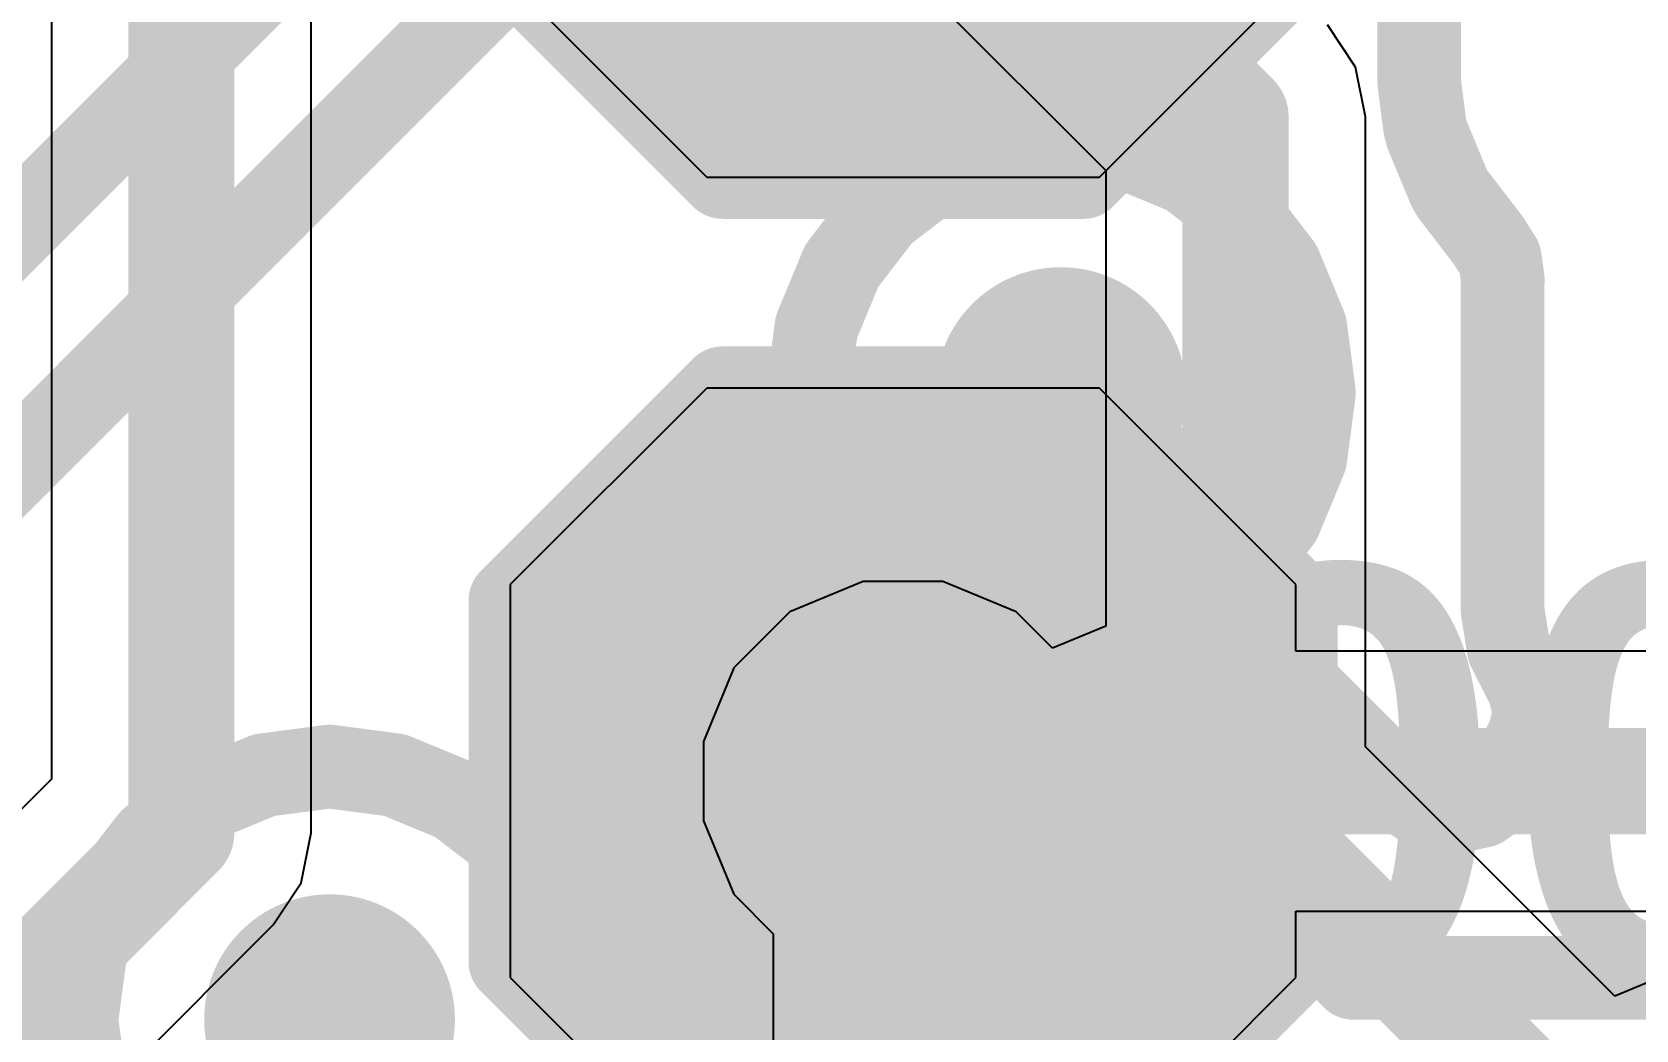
# Model space of a CAD drawing. Header units: inches. Extents: x 0 to 12.4, y -0.6 to 2.2.
# Drawn here: x 1.7109 to 1.862, y 0.2655 to 0.3594 of the extents above; entities that cross this region are included whole.
import ezdxf

# ---------------------------------------------------------------- set-up
doc = ezdxf.new("R2010")
doc.units = ezdxf.units.IN
doc.header["$MEASUREMENT"] = 0
for name, color, linetype in [('Bottom Layer', 5, 'Continuous'), ('Bottom Overlay', 54, 'Continuous'), ('Bottom Paste', 16, 'Continuous'), ('Bottom Solder', 6, 'Continuous'), ('Dimension', 6, 'Continuous'), ('Drill Drawing', 1, 'Continuous'), ('Top Layer', 1, 'Continuous'), ('Via Holes', 16, 'Continuous')]:
    doc.layers.add(name, color=color, linetype=linetype)
doc.styles.add('Arial_Bold', font='', dxfattribs={"height": 0.2})
doc.styles.get('Arial_Bold').set_extended_font_data('Arial', bold=True)

# ---------------------------------------------------------------- blocks, each defined once
blk = doc.blocks.new('T__________B_31')
at = {"layer": 'Bottom Layer'}
blk.add_hatch(color=5, dxfattribs=at).paths.add_polyline_path([(0.015, 0.03), (-0.015, 0.03), (-0.03, 0.015), (-0.03, -0.015), (-0.015, -0.03), (0.015, -0.03), (0.03, -0.015), (0.03, 0.015)])
at = {"layer": 'Bottom Paste'}
blk.add_hatch(color=16, dxfattribs=at).paths.add_polyline_path([(0.015, 0.03), (-0.015, 0.03), (-0.03, 0.015), (-0.03, -0.015), (-0.015, -0.03), (0.015, -0.03), (0.03, -0.015), (0.03, 0.015)])
at = {"layer": 'Bottom Solder'}
blk.add_hatch(color=6, dxfattribs=at).paths.add_polyline_path([(0.017, 0.034), (-0.017, 0.034), (-0.034, 0.017), (-0.034, -0.017), (-0.017, -0.034), (0.017, -0.034), (0.034, -0.017), (0.034, 0.017)])
at = {"layer": 'Bottom Overlay', "const_width": 0.007874}
for points in [[(-0.017, 0.037), (-0.037, 0.017)], [(-0.017, 0.037), (0.017, 0.037)], [(-0.017, 0.037), (0.017, 0.037)], [(0.017, 0.037), (0.037, 0.017)], [(-0.037, 0.017), (-0.037, -0.017)], [(0.037, 0.017), (0.037, -0.017)], [(-0.037, -0.017), (-0.017, -0.037)], [(0.037, -0.017), (0.017, -0.037)], [(-0.017, -0.037), (0.017, -0.037)], [(-0.017, -0.037), (0.017, -0.037)]]:
    blk.add_lwpolyline(points, dxfattribs=at)
at = {"layer": 'Bottom Overlay', "const_width": 0.003937}
for points in [[(-0.0189685, 0.037, 1), (-0.0150315, 0.037, 1)], [(-0.0189685, 0.037, 1), (-0.0150315, 0.037, 1)], [(-0.0189685, 0.037, 1), (-0.0150315, 0.037, 1)], [(0.0150315, 0.037, 1), (0.0189685, 0.037, 1)], [(0.0150315, 0.037, 1), (0.0189685, 0.037, 1)], [(0.0150315, 0.037, 1), (0.0189685, 0.037, 1)], [(-0.0389685, 0.017, 1), (-0.0350315, 0.017, 1)], [(-0.0389685, 0.017, 1), (-0.0350315, 0.017, 1)], [(0.0350315, 0.017, 1), (0.0389685, 0.017, 1)], [(0.0350315, 0.017, 1), (0.0389685, 0.017, 1)], [(-0.0389685, -0.017, 1), (-0.0350315, -0.017, 1)], [(-0.0389685, -0.017, 1), (-0.0350315, -0.017, 1)], [(0.0350315, -0.017, 1), (0.0389685, -0.017, 1)], [(0.0350315, -0.017, 1), (0.0389685, -0.017, 1)], [(-0.0189685, -0.037, 1), (-0.0150315, -0.037, 1)], [(-0.0189685, -0.037, 1), (-0.0150315, -0.037, 1)], [(-0.0189685, -0.037, 1), (-0.0150315, -0.037, 1)], [(0.0150315, -0.037, 1), (0.0189685, -0.037, 1)], [(0.0150315, -0.037, 1), (0.0189685, -0.037, 1)], [(0.0150315, -0.037, 1), (0.0189685, -0.037, 1)]]:
    blk.add_lwpolyline(points, format="xyb", close=True, dxfattribs=at)
blk = doc.blocks.new('T__________B_33')
at = {"layer": 'Bottom Layer'}
blk.add_hatch(color=5, dxfattribs=at).paths.add_polyline_path([(0.015, 0.03), (-0.015, 0.03), (-0.03, 0.015), (-0.03, -0.015), (-0.015, -0.03), (0.015, -0.03), (0.03, -0.015), (0.03, 0.015)])
at = {"layer": 'Bottom Paste'}
blk.add_hatch(color=16, dxfattribs=at).paths.add_polyline_path([(0.015, 0.03), (-0.015, 0.03), (-0.03, 0.015), (-0.03, -0.015), (-0.015, -0.03), (0.015, -0.03), (0.03, -0.015), (0.03, 0.015)])
at = {"layer": 'Bottom Solder'}
blk.add_hatch(color=6, dxfattribs=at).paths.add_polyline_path([(0.017, 0.034), (-0.017, 0.034), (-0.034, 0.017), (-0.034, -0.017), (-0.017, -0.034), (0.017, -0.034), (0.034, -0.017), (0.034, 0.017)])
at = {"layer": 'Bottom Overlay', "const_width": 0.007874}
for points in [[(-0.017, 0.037), (-0.037, 0.017)], [(-0.017, 0.037), (0.017, 0.037)], [(-0.017, 0.037), (0.017, 0.037)], [(0.017, 0.037), (0.037, 0.017)], [(-0.037, 0.017), (-0.037, -0.017)], [(0.037, 0.017), (0.037, -0.017)], [(-0.037, -0.017), (-0.017, -0.037)], [(0.037, -0.017), (0.017, -0.037)], [(-0.017, -0.037), (0.017, -0.037)], [(-0.017, -0.037), (0.017, -0.037)]]:
    blk.add_lwpolyline(points, dxfattribs=at)
at = {"layer": 'Bottom Overlay', "const_width": 0.003937}
for points in [[(-0.0189685, 0.037, 1), (-0.0150315, 0.037, 1)], [(-0.0189685, 0.037, 1), (-0.0150315, 0.037, 1)], [(-0.0189685, 0.037, 1), (-0.0150315, 0.037, 1)], [(0.0150315, 0.037, 1), (0.0189685, 0.037, 1)], [(0.0150315, 0.037, 1), (0.0189685, 0.037, 1)], [(0.0150315, 0.037, 1), (0.0189685, 0.037, 1)], [(-0.0389685, 0.017, 1), (-0.0350315, 0.017, 1)], [(-0.0389685, 0.017, 1), (-0.0350315, 0.017, 1)], [(0.0350315, 0.017, 1), (0.0389685, 0.017, 1)], [(0.0350315, 0.017, 1), (0.0389685, 0.017, 1)], [(-0.0389685, -0.017, 1), (-0.0350315, -0.017, 1)], [(-0.0389685, -0.017, 1), (-0.0350315, -0.017, 1)], [(0.0350315, -0.017, 1), (0.0389685, -0.017, 1)], [(0.0350315, -0.017, 1), (0.0389685, -0.017, 1)], [(-0.0189685, -0.037, 1), (-0.0150315, -0.037, 1)], [(-0.0189685, -0.037, 1), (-0.0150315, -0.037, 1)], [(-0.0189685, -0.037, 1), (-0.0150315, -0.037, 1)], [(0.0150315, -0.037, 1), (0.0189685, -0.037, 1)], [(0.0150315, -0.037, 1), (0.0189685, -0.037, 1)], [(0.0150315, -0.037, 1), (0.0189685, -0.037, 1)]]:
    blk.add_lwpolyline(points, format="xyb", close=True, dxfattribs=at)

msp = doc.modelspace()

# ---------------------------------------------------------------- hatches: boundary and pattern name
at = {"layer": 'Bottom Layer'}
h = msp.add_hatch(color=5, dxfattribs=at)
edge = h.paths.add_edge_path()
edge.add_arc((1.793, 0.2888856), 0.011811, 0, 360)
at = {"layer": 'Dimension'}
h = msp.add_hatch(color=6, dxfattribs=at)
edge = h.paths.add_edge_path()
edge.add_arc((1.8078683, 0.3254691), 0.011811, 0, 360)
h = msp.add_hatch(color=6, dxfattribs=at)
edge = h.paths.add_edge_path()
edge.add_arc((1.8078683, 0.3254691), 0.011811, 0, 360)
h = msp.add_hatch(color=6, dxfattribs=at)
edge = h.paths.add_edge_path()
edge.add_arc((1.7389706, 0.2664139), 0.011811, 0, 360)
h = msp.add_hatch(color=6, dxfattribs=at)
edge = h.paths.add_edge_path()
edge.add_arc((1.7389706, 0.2664139), 0.011811, 0, 360)
at = {"layer": 'Top Layer'}
h = msp.add_hatch(color=1, dxfattribs=at)
edge = h.paths.add_edge_path()
edge.add_arc((1.793, 0.2888856), 0.011811, 0, 360)
at = {"layer": 'Via Holes'}
h = msp.add_hatch(color=7, dxfattribs=at)
edge = h.paths.add_edge_path()
edge.add_arc((1.793, 0.2888856), 0.0059055, 0, 360)

# ---------------------------------------------------------------- linework, layer by layer
at = {"layer": 'Bottom Layer'}
for p, q in [((1.7127649, 1.049), (1.7127649, 0.2890679)), ((1.7372351, 0.284), (1.7372351, 1.0439321)), ((1.756, 0.3642712), (1.7745, 0.3457712)), ((1.8115, 0.3457712), (1.83, 0.3642712)), ((1.7745, 0.3457712), (1.8115, 0.3457712)), ((1.7745, 0.3258856), (1.756, 0.3073856)), ((1.8115, 0.3258856), (1.7745, 0.3258856)), ((1.83, 0.3073856), (1.8115, 0.3258856)), ((1.756, 0.3073856), (1.756, 0.2703856)), ((1.83, 0.3011207), (1.83, 0.3073856)), ((2.2228177, 0.3011207), (1.83, 0.3011207)), ((1.7127649, 0.2890679), (1.5189321, 0.0952351)), ((1.7363038, 0.2793178), (1.7372351, 0.284)), ((1.7336515, 0.2753485), (1.7363038, 0.2793178)), ((1.83, 0.2703856), (1.83, 0.2766505)), ((1.83, 0.2766505), (2.2278856, 0.2766505)), ((1.5326515, 0.0743485), (1.7336515, 0.2753485)), ((1.756, 0.2703856), (1.7745, 0.2518856)), ((1.8115, 0.2518856), (1.83, 0.2703856))]:
    msp.add_line(p, q, dxfattribs=at)
at = {"layer": 'Bottom Layer', "const_width": 0.01}
for points in [[(1.725, 0.284), (1.725, 1.049)], [(1.793, 0.2888856), (2.2278856, 0.2888856)], [(1.524, 0.083), (1.725, 0.284)]]:
    msp.add_lwpolyline(points, dxfattribs=at)
at = {"layer": 'Bottom Layer', "const_width": 0.005}
for points in [[(1.7905, 0.2888856, 1), (1.7955, 0.2888856, 1)], [(1.7225, 0.284, 1), (1.7275, 0.284, 1)], [(1.7225, 0.284, 1), (1.7275, 0.284, 1)]]:
    msp.add_lwpolyline(points, format="xyb", close=True, dxfattribs=at)
at = {"layer": 'Dimension', "const_width": 0.007874}
for points in [[(1.5758801, 0.2073588), (1.802258, 0.4337368)], [(1.7036615, 0.3128413), (1.7984849, 0.4076647)], [(1.8416281, 0.3548148), (1.8416281, 0.385887)], [(1.8416281, 0.3548148), (1.8416489, 0.354497)], [(1.8416489, 0.354497), (1.8421842, 0.3504312)], [(1.8421842, 0.3504312), (1.8423484, 0.3498183)], [(1.8423484, 0.3498183), (1.8444441, 0.344759)], [(1.7962409, 0.3462425), (1.8014009, 0.3483798)], [(1.8014009, 0.3483798), (1.8014011, 0.3483799)], [(1.8014011, 0.3483799), (1.8016965, 0.3485023)], [(1.8016965, 0.3485023), (1.8020135, 0.348544)], [(1.8020135, 0.348544), (1.8020138, 0.3485441)], [(1.8020138, 0.3485441), (1.807551, 0.349273)], [(1.807551, 0.349273), (1.8078683, 0.3493148)], [(1.8078683, 0.3493148), (1.8081855, 0.349273)], [(1.8081855, 0.349273), (1.8137227, 0.3485441)], [(1.8137227, 0.3485441), (1.8137229, 0.3485441)], [(1.8137229, 0.3485441), (1.81404, 0.3485023)], [(1.81404, 0.3485023), (1.8143355, 0.3483799)], [(1.8143355, 0.3483799), (1.8143356, 0.3483798)], [(1.8143356, 0.3483798), (1.8194955, 0.3462425)], [(1.7912605, 0.3425253), (1.7956915, 0.3459253)], [(1.7956915, 0.3459253), (1.7956917, 0.3459254)], [(1.7956917, 0.3459254), (1.7959454, 0.3461201)], [(1.7959454, 0.3461201), (1.7962408, 0.3462425)], [(1.7962408, 0.3462425), (1.7962409, 0.3462425)], [(1.8194955, 0.3462425), (1.8197911, 0.3461201)], [(1.8197911, 0.3461201), (1.820045, 0.3459253)], [(1.820045, 0.3459253), (1.8239552, 0.3429249)], [(1.8444441, 0.344759), (1.8447613, 0.3442095)], [(1.8447613, 0.3442095), (1.8480952, 0.3398647)], [(1.7908121, 0.3420769), (1.7910068, 0.3423306)], [(1.7910068, 0.3423306), (1.7912604, 0.3425252)], [(1.7912604, 0.3425252), (1.7912605, 0.3425253)], [(1.8239552, 0.3429249), (1.8247298, 0.3423306)], [(1.8247298, 0.3423306), (1.8285193, 0.3373919)], [(1.787412, 0.3376458), (1.790812, 0.3420768)], [(1.790812, 0.3420768), (1.7908121, 0.3420769)], [(1.8480952, 0.3398647), (1.8481051, 0.3398548)], [(1.8481051, 0.3398548), (1.8481167, 0.3398366)], [(1.8481167, 0.3398366), (1.8482898, 0.3396111)], [(1.8482705, 0.3395963), (1.8482898, 0.3396111)], [(1.8482705, 0.3395963), (1.8492332, 0.3380926)], [(1.7872172, 0.3373919), (1.7874119, 0.3376457)], [(1.7874119, 0.3376457), (1.787412, 0.3376458)], [(1.8492332, 0.3380926), (1.84952, 0.3360201)], [(1.7849575, 0.3319365), (1.7870948, 0.3370964)], [(1.7870948, 0.3370965), (1.7872172, 0.3373919)], [(1.7870948, 0.3370964), (1.7870948, 0.3370965)], [(1.8285193, 0.3373919), (1.8309015, 0.3316408)], [(1.8494824, 0.3357342), (1.8495124, 0.3359233)], [(1.8494824, 0.3355425), (1.8494824, 0.3357342)], [(1.8494824, 0.3355424), (1.8494824, 0.3355425)], [(1.8494824, 0.3051595), (1.8494824, 0.3355424)], [(1.8495124, 0.3359233), (1.84952, 0.3360201)], [(1.7847933, 0.3313238), (1.784835, 0.3316408)], [(1.784835, 0.3316408), (1.7849574, 0.3319363)], [(1.7849574, 0.3319363), (1.7849575, 0.3319365)], [(1.8309015, 0.3316408), (1.8309432, 0.3313235)], [(1.784077, 0.3258832), (1.7847932, 0.3313235)], [(1.7847932, 0.3313235), (1.7847933, 0.3313238)], [(1.8309432, 0.3313235), (1.8309433, 0.3313235)], [(1.8309433, 0.3313235), (1.8313077, 0.328555)], [(1.8313077, 0.328555), (1.831714, 0.3254691)], [(1.7840225, 0.3254691), (1.784077, 0.3258832)], [(1.7840225, 0.3254691), (1.7840643, 0.3251518)], [(1.8078683, 0.3254691), (1.8098368, 0.3235006)], [(1.8309015, 0.3192973), (1.831714, 0.3254691)], [(1.7840643, 0.3251518), (1.7847932, 0.3196146)], [(1.8098368, 0.2959415), (1.8098368, 0.3235006)], [(1.7847932, 0.3196146), (1.7847933, 0.3196144)], [(1.7847933, 0.3196144), (1.784835, 0.3192973)], [(1.784835, 0.3192973), (1.7849574, 0.3190018)], [(1.7849574, 0.3190018), (1.7849575, 0.3190017)], [(1.7849575, 0.3190017), (1.7869202, 0.3142634)], [(1.8285193, 0.3135462), (1.8309015, 0.3192973)], [(1.7869202, 0.3142634), (1.7872172, 0.3135462)], [(1.7872172, 0.3135462), (1.7881618, 0.3123152)], [(1.8274674, 0.3121754), (1.8285193, 0.3135462)], [(1.7881618, 0.3123152), (1.790478, 0.3092967)], [(1.8266133, 0.3110622), (1.8274674, 0.3121754)], [(1.8258636, 0.3096596), (1.8266133, 0.3110622)], [(1.790478, 0.3092967), (1.7910068, 0.3086076)], [(1.8256045, 0.3080904), (1.8258636, 0.3096596)], [(1.7910068, 0.3086076), (1.7912605, 0.3084128)], [(1.7912605, 0.3084128), (1.7921591, 0.3077234)], [(1.7921591, 0.3077234), (1.7935656, 0.3060095)], [(1.8256045, 0.3044948), (1.8256045, 0.3080904)], [(1.7935656, 0.3060095), (1.7940691, 0.3038503)], [(1.8256045, 0.3044948), (1.8259761, 0.3026266)], [(1.8494824, 0.305159), (1.8494824, 0.3051595)], [(1.8494824, 0.305159), (1.8494825, 0.3049677)], [(1.8494825, 0.3049677), (1.8495124, 0.3047786)], [(1.8495124, 0.3047785), (1.8495124, 0.3047786)], [(1.8495124, 0.3047785), (1.8499925, 0.3017471)], [(1.7940691, 0.2984389), (1.7940691, 0.3038503)], [(1.8259761, 0.3026266), (1.8270344, 0.3010428)], [(1.8499925, 0.3017471), (1.8499926, 0.3017469)], [(1.8499926, 0.3017469), (1.8500526, 0.3013677)], [(1.8500526, 0.3013677), (1.850227, 0.3010255)], [(1.8270344, 0.3010428), (1.8405287, 0.2875485)], [(1.850227, 0.3010254), (1.850227, 0.3010255)], [(1.850227, 0.3010254), (1.851989, 0.2975673)], [(1.7940691, 0.2934441), (1.7940691, 0.2984389)], [(1.851989, 0.2975673), (1.8525211, 0.295351)], [(1.8098368, 0.2959415), (1.8354273, 0.2703509)], [(1.851989, 0.2931347), (1.8525211, 0.295351)], [(1.7940691, 0.2934441), (1.7941878, 0.2930787)], [(1.7941878, 0.2930786), (1.7941878, 0.2930787)], [(1.7941878, 0.2930786), (1.7943386, 0.2926145)], [(1.7943386, 0.2926145), (1.7945174, 0.2918699)], [(1.850227, 0.2896766), (1.851989, 0.2931347)], [(1.7945174, 0.2918699), (1.7946539, 0.2910083)], [(1.7946539, 0.2910083), (1.7948282, 0.2906661)], [(1.7273433, 0.2871874), (1.7325032, 0.2893247)], [(1.7325032, 0.2893247), (1.7325034, 0.2893248)], [(1.7325034, 0.2893248), (1.7327989, 0.2894472)], [(1.7327989, 0.2894472), (1.7331159, 0.2894889)], [(1.7331159, 0.2894889), (1.7331162, 0.289489)], [(1.7331162, 0.289489), (1.7386533, 0.2902179)], [(1.7386533, 0.2902179), (1.7389706, 0.2902597)], [(1.7389706, 0.2902597), (1.7392879, 0.2902179)], [(1.7392879, 0.2902179), (1.744825, 0.289489)], [(1.744825, 0.289489), (1.7448253, 0.2894889)], [(1.7448253, 0.2894889), (1.7451424, 0.2894472)], [(1.7451424, 0.2894472), (1.7454379, 0.2893248)], [(1.7454379, 0.2893248), (1.745438, 0.2893247)], [(1.745438, 0.2893247), (1.7505979, 0.2871874)], [(1.7948282, 0.2906661), (1.7948283, 0.2906659)], [(1.7948283, 0.2906659), (1.7950498, 0.2902311)], [(1.7950498, 0.2902311), (1.7953429, 0.2895234)], [(1.7953429, 0.2895234), (1.7956125, 0.2886939)], [(1.8491521, 0.2877339), (1.8500438, 0.2892785)], [(1.8500438, 0.2892785), (1.8500526, 0.2893342)], [(1.8500526, 0.2893342), (1.850227, 0.2896765)], [(1.850227, 0.2896765), (1.850227, 0.2896766)], [(1.7956125, 0.2886939), (1.7958382, 0.2883832)], [(1.7958382, 0.2883832), (1.7958383, 0.288383)], [(1.7958383, 0.288383), (1.7961252, 0.2879882)], [(1.7961252, 0.2879882), (1.7965253, 0.2873353)], [(1.8475098, 0.2865407), (1.8491521, 0.2877339)], [(1.7223629, 0.2834702), (1.7267939, 0.2868702)], [(1.7267939, 0.2868702), (1.726794, 0.2868703)], [(1.726794, 0.2868703), (1.7270478, 0.287065)], [(1.7270478, 0.287065), (1.7273431, 0.2871874)], [(1.7273431, 0.2871874), (1.7273433, 0.2871874)], [(1.7505979, 0.2871874), (1.7508935, 0.287065)], [(1.7508935, 0.287065), (1.7515441, 0.2865658)], [(1.7515441, 0.2865658), (1.7550325, 0.283889)], [(1.7965253, 0.2873353), (1.7966132, 0.2871628)], [(1.7966132, 0.2871628), (1.7969214, 0.286558)], [(1.7969214, 0.286558), (1.7971931, 0.2862863)], [(1.7971931, 0.2862863), (1.7978097, 0.2856696)], [(1.8405287, 0.2875485), (1.8421124, 0.2864903)], [(1.8421124, 0.2864903), (1.8439807, 0.2861187)], [(1.8455241, 0.2861187), (1.8475098, 0.2865407)], [(1.7978097, 0.2856696), (1.7978098, 0.2856695)], [(1.7978098, 0.2856695), (1.8028063, 0.280673)], [(1.8439807, 0.2861187), (1.8455241, 0.2861187)], [(1.7219145, 0.2830218), (1.7221091, 0.2832754)], [(1.7221091, 0.2832754), (1.7223628, 0.2834701)], [(1.7223628, 0.2834701), (1.7223629, 0.2834702)], [(1.7550325, 0.283889), (1.7558321, 0.2832754)], [(1.7558321, 0.2832754), (1.7596217, 0.2783368)], [(1.7185144, 0.2785907), (1.7219144, 0.2830217)], [(1.7219144, 0.2830217), (1.7219145, 0.2830218)], [(1.8028063, 0.280673), (1.8039972, 0.2787296)], [(1.8039972, 0.2787296), (1.8041761, 0.2764573)], [(1.7160598, 0.2728813), (1.7181972, 0.2780413)], [(1.7181972, 0.2780414), (1.7183196, 0.2783368)], [(1.7181972, 0.2780413), (1.7181972, 0.2780414)], [(1.7183196, 0.2783368), (1.7185142, 0.2785906)], [(1.7185142, 0.2785906), (1.7185144, 0.2785907)], [(1.7596217, 0.2783368), (1.7604002, 0.2764573)], [(1.7604002, 0.2764573), (1.7608577, 0.2753528)], [(1.8033038, 0.2743515), (1.8041761, 0.2764573)], [(1.7608577, 0.2753528), (1.7619159, 0.273769)], [(1.8015706, 0.2728712), (1.8033038, 0.2743515)], [(1.7158957, 0.2722687), (1.7159374, 0.2725857)], [(1.7159374, 0.2725857), (1.7160598, 0.2728811)], [(1.7160598, 0.2728811), (1.7160598, 0.2728813)], [(1.7619159, 0.273769), (1.7634997, 0.2727107)], [(1.7634997, 0.2727107), (1.7653679, 0.2723391)], [(1.7993543, 0.2723391), (1.8015706, 0.2728712)], [(1.7153436, 0.2680755), (1.7158956, 0.2722684)], [(1.7158956, 0.2722684), (1.7158957, 0.2722687)], [(1.7653679, 0.2723391), (1.7993543, 0.2723391)], [(1.8354273, 0.2703509), (1.8908407, 0.2703509)], [(1.7151249, 0.2664139), (1.7153436, 0.2680755)], [(1.7151249, 0.2664139), (1.7151667, 0.2660967)], [(1.7151667, 0.2660967), (1.7158956, 0.2605595)], [(1.7389706, 0.2664139), (1.7488131, 0.2565714)]]:
    msp.add_lwpolyline(points, dxfattribs=at)
at = {"layer": 'Dimension', "const_width": 0.003937}
for points in [[(1.8396596, 0.3548148, 1), (1.8435966, 0.3548148, 1)], [(1.8396596, 0.3548148, 1), (1.8435966, 0.3548148, 1)], [(1.8396804, 0.354497, 1), (1.8436174, 0.354497, 1)], [(1.8396804, 0.354497, 1), (1.8436174, 0.354497, 1)], [(1.8402157, 0.3504312, 1), (1.8441527, 0.3504312, 1)], [(1.8402157, 0.3504312, 1), (1.8441527, 0.3504312, 1)], [(1.8403799, 0.3498183, 1), (1.8443169, 0.3498183, 1)], [(1.8403799, 0.3498183, 1), (1.8443169, 0.3498183, 1)], [(1.7994324, 0.3483798, 1), (1.8033694, 0.3483798, 1)], [(1.7994324, 0.3483798, 1), (1.8033694, 0.3483798, 1)], [(1.7994326, 0.3483799, 1), (1.8033696, 0.3483799, 1)], [(1.7994326, 0.3483799, 1), (1.8033696, 0.3483799, 1)], [(1.799728, 0.3485023, 1), (1.803665, 0.3485023, 1)], [(1.799728, 0.3485023, 1), (1.803665, 0.3485023, 1)], [(1.800045, 0.348544, 1), (1.803982, 0.348544, 1)], [(1.800045, 0.348544, 1), (1.803982, 0.348544, 1)], [(1.8000453, 0.3485441, 1), (1.8039823, 0.3485441, 1)], [(1.8000453, 0.3485441, 1), (1.8039823, 0.3485441, 1)], [(1.8055825, 0.349273, 1), (1.8095195, 0.349273, 1)], [(1.8055825, 0.349273, 1), (1.8095195, 0.349273, 1)], [(1.8058998, 0.3493148, 1), (1.8098368, 0.3493148, 1)], [(1.8058998, 0.3493148, 1), (1.8098368, 0.3493148, 1)], [(1.806217, 0.349273, 1), (1.810154, 0.349273, 1)], [(1.806217, 0.349273, 1), (1.810154, 0.349273, 1)], [(1.8117542, 0.3485441, 1), (1.8156912, 0.3485441, 1)], [(1.8117542, 0.3485441, 1), (1.8156912, 0.3485441, 1)], [(1.8117544, 0.3485441, 1), (1.8156914, 0.3485441, 1)], [(1.8117544, 0.3485441, 1), (1.8156914, 0.3485441, 1)], [(1.8120715, 0.3485023, 1), (1.8160085, 0.3485023, 1)], [(1.8120715, 0.3485023, 1), (1.8160085, 0.3485023, 1)], [(1.812367, 0.3483799, 1), (1.816304, 0.3483799, 1)], [(1.812367, 0.3483799, 1), (1.816304, 0.3483799, 1)], [(1.8123671, 0.3483798, 1), (1.8163041, 0.3483798, 1)], [(1.8123671, 0.3483798, 1), (1.8163041, 0.3483798, 1)], [(1.793723, 0.3459253, 1), (1.79766, 0.3459253, 1)], [(1.793723, 0.3459253, 1), (1.79766, 0.3459253, 1)], [(1.7937232, 0.3459254, 1), (1.7976602, 0.3459254, 1)], [(1.7937232, 0.3459254, 1), (1.7976602, 0.3459254, 1)], [(1.7939769, 0.3461201, 1), (1.7979139, 0.3461201, 1)], [(1.7939769, 0.3461201, 1), (1.7979139, 0.3461201, 1)], [(1.7942723, 0.3462425, 1), (1.7982093, 0.3462425, 1)], [(1.7942723, 0.3462425, 1), (1.7982093, 0.3462425, 1)], [(1.7942724, 0.3462425, 1), (1.7982094, 0.3462425, 1)], [(1.7942724, 0.3462425, 1), (1.7982094, 0.3462425, 1)], [(1.817527, 0.3462425, 1), (1.821464, 0.3462425, 1)], [(1.817527, 0.3462425, 1), (1.821464, 0.3462425, 1)], [(1.8178226, 0.3461201, 1), (1.8217596, 0.3461201, 1)], [(1.8178226, 0.3461201, 1), (1.8217596, 0.3461201, 1)], [(1.8180765, 0.3459253, 1), (1.8220135, 0.3459253, 1)], [(1.8180765, 0.3459253, 1), (1.8220135, 0.3459253, 1)], [(1.8424756, 0.344759, 1), (1.8464126, 0.344759, 1)], [(1.8424756, 0.344759, 1), (1.8464126, 0.344759, 1)], [(1.8427928, 0.3442095, 1), (1.8467298, 0.3442095, 1)], [(1.8427928, 0.3442095, 1), (1.8467298, 0.3442095, 1)], [(1.7890383, 0.3423306, 1), (1.7929753, 0.3423306, 1)], [(1.7890383, 0.3423306, 1), (1.7929753, 0.3423306, 1)], [(1.7892919, 0.3425252, 1), (1.7932289, 0.3425252, 1)], [(1.7892919, 0.3425252, 1), (1.7932289, 0.3425252, 1)], [(1.789292, 0.3425253, 1), (1.793229, 0.3425253, 1)], [(1.789292, 0.3425253, 1), (1.793229, 0.3425253, 1)], [(1.8219867, 0.3429249, 1), (1.8259237, 0.3429249, 1)], [(1.8219867, 0.3429249, 1), (1.8259237, 0.3429249, 1)], [(1.8227613, 0.3423306, 1), (1.8266983, 0.3423306, 1)], [(1.8227613, 0.3423306, 1), (1.8266983, 0.3423306, 1)], [(1.7888435, 0.3420768, 1), (1.7927805, 0.3420768, 1)], [(1.7888435, 0.3420768, 1), (1.7927805, 0.3420768, 1)], [(1.7888436, 0.3420769, 1), (1.7927806, 0.3420769, 1)], [(1.7888436, 0.3420769, 1), (1.7927806, 0.3420769, 1)], [(1.8461267, 0.3398647, 1), (1.8500637, 0.3398647, 1)], [(1.8461267, 0.3398647, 1), (1.8500637, 0.3398647, 1)], [(1.8461366, 0.3398548, 1), (1.8500736, 0.3398548, 1)], [(1.8461366, 0.3398548, 1), (1.8500736, 0.3398548, 1)], [(1.8461482, 0.3398366, 1), (1.8500852, 0.3398366, 1)], [(1.8461482, 0.3398366, 1), (1.8500852, 0.3398366, 1)], [(1.846302, 0.3395963, 1), (1.850239, 0.3395963, 1)], [(1.846302, 0.3395963, 1), (1.850239, 0.3395963, 1)], [(1.8463213, 0.3396111, 1), (1.8502583, 0.3396111, 1)], [(1.8463213, 0.3396111, 1), (1.8502583, 0.3396111, 1)], [(1.7854434, 0.3376457, 1), (1.7893804, 0.3376457, 1)], [(1.7854434, 0.3376457, 1), (1.7893804, 0.3376457, 1)], [(1.7854435, 0.3376458, 1), (1.7893805, 0.3376458, 1)], [(1.7854435, 0.3376458, 1), (1.7893805, 0.3376458, 1)], [(1.8472647, 0.3380926, 1), (1.8512017, 0.3380926, 1)], [(1.8472647, 0.3380926, 1), (1.8512017, 0.3380926, 1)], [(1.7851263, 0.3370965, 1), (1.7890633, 0.3370965, 1)], [(1.7851263, 0.3370965, 1), (1.7890633, 0.3370965, 1)], [(1.7851263, 0.3370964, 1), (1.7890633, 0.3370964, 1)], [(1.7851263, 0.3370964, 1), (1.7890633, 0.3370964, 1)], [(1.7852487, 0.3373919, 1), (1.7891857, 0.3373919, 1)], [(1.7852487, 0.3373919, 1), (1.7891857, 0.3373919, 1)], [(1.8265508, 0.3373919, 1), (1.8304878, 0.3373919, 1)], [(1.8265508, 0.3373919, 1), (1.8304878, 0.3373919, 1)], [(1.8475139, 0.3357342, 1), (1.8514509, 0.3357342, 1)], [(1.8475139, 0.3357342, 1), (1.8514509, 0.3357342, 1)], [(1.8475139, 0.3355425, 1), (1.8514509, 0.3355425, 1)], [(1.8475139, 0.3355425, 1), (1.8514509, 0.3355425, 1)], [(1.8475139, 0.3355424, 1), (1.8514509, 0.3355424, 1)], [(1.8475139, 0.3355424, 1), (1.8514509, 0.3355424, 1)], [(1.8475439, 0.3359233, 1), (1.8514809, 0.3359233, 1)], [(1.8475439, 0.3359233, 1), (1.8514809, 0.3359233, 1)], [(1.8475515, 0.3360201, 1), (1.8514885, 0.3360201, 1)], [(1.8475515, 0.3360201, 1), (1.8514885, 0.3360201, 1)], [(1.7828665, 0.3316408, 1), (1.7868035, 0.3316408, 1)], [(1.7828665, 0.3316408, 1), (1.7868035, 0.3316408, 1)], [(1.7829889, 0.3319363, 1), (1.7869259, 0.3319363, 1)], [(1.7829889, 0.3319363, 1), (1.7869259, 0.3319363, 1)], [(1.782989, 0.3319365, 1), (1.786926, 0.3319365, 1)], [(1.782989, 0.3319365, 1), (1.786926, 0.3319365, 1)], [(1.828933, 0.3316408, 1), (1.83287, 0.3316408, 1)], [(1.828933, 0.3316408, 1), (1.83287, 0.3316408, 1)], [(1.7828247, 0.3313235, 1), (1.7867617, 0.3313235, 1)], [(1.7828247, 0.3313235, 1), (1.7867617, 0.3313235, 1)], [(1.7828248, 0.3313238, 1), (1.7867618, 0.3313238, 1)], [(1.7828248, 0.3313238, 1), (1.7867618, 0.3313238, 1)], [(1.8289747, 0.3313235, 1), (1.8329117, 0.3313235, 1)], [(1.8289747, 0.3313235, 1), (1.8329117, 0.3313235, 1)], [(1.8289748, 0.3313235, 1), (1.8329118, 0.3313235, 1)], [(1.8289748, 0.3313235, 1), (1.8329118, 0.3313235, 1)], [(1.8293392, 0.328555, 1), (1.8332762, 0.328555, 1)], [(1.8293392, 0.328555, 1), (1.8332762, 0.328555, 1)], [(1.782054, 0.3254691, 1), (1.785991, 0.3254691, 1)], [(1.782054, 0.3254691, 1), (1.785991, 0.3254691, 1)], [(1.7821085, 0.3258832, 1), (1.7860455, 0.3258832, 1)], [(1.7821085, 0.3258832, 1), (1.7860455, 0.3258832, 1)], [(1.8058998, 0.3254691, 1), (1.8098368, 0.3254691, 1)], [(1.8297455, 0.3254691, 1), (1.8336825, 0.3254691, 1)], [(1.8297455, 0.3254691, 1), (1.8336825, 0.3254691, 1)], [(1.7820958, 0.3251518, 1), (1.7860328, 0.3251518, 1)], [(1.7820958, 0.3251518, 1), (1.7860328, 0.3251518, 1)], [(1.8078683, 0.3235006, 1), (1.8118053, 0.3235006, 1)], [(1.8078683, 0.3235006, 1), (1.8118053, 0.3235006, 1)], [(1.7828247, 0.3196146, 1), (1.7867617, 0.3196146, 1)], [(1.7828247, 0.3196146, 1), (1.7867617, 0.3196146, 1)], [(1.7828248, 0.3196144, 1), (1.7867618, 0.3196144, 1)], [(1.7828248, 0.3196144, 1), (1.7867618, 0.3196144, 1)], [(1.7828665, 0.3192973, 1), (1.7868035, 0.3192973, 1)], [(1.7828665, 0.3192973, 1), (1.7868035, 0.3192973, 1)], [(1.7829889, 0.3190018, 1), (1.7869259, 0.3190018, 1)], [(1.7829889, 0.3190018, 1), (1.7869259, 0.3190018, 1)], [(1.782989, 0.3190017, 1), (1.786926, 0.3190017, 1)], [(1.782989, 0.3190017, 1), (1.786926, 0.3190017, 1)], [(1.828933, 0.3192973, 1), (1.83287, 0.3192973, 1)], [(1.828933, 0.3192973, 1), (1.83287, 0.3192973, 1)], [(1.7849517, 0.3142634, 1), (1.7888887, 0.3142634, 1)], [(1.7849517, 0.3142634, 1), (1.7888887, 0.3142634, 1)], [(1.7852487, 0.3135462, 1), (1.7891857, 0.3135462, 1)], [(1.7852487, 0.3135462, 1), (1.7891857, 0.3135462, 1)], [(1.8265508, 0.3135462, 1), (1.8304878, 0.3135462, 1)], [(1.8265508, 0.3135462, 1), (1.8304878, 0.3135462, 1)], [(1.7861933, 0.3123152, 1), (1.7901303, 0.3123152, 1)], [(1.7861933, 0.3123152, 1), (1.7901303, 0.3123152, 1)], [(1.8254989, 0.3121754, 1), (1.8294359, 0.3121754, 1)], [(1.8254989, 0.3121754, 1), (1.8294359, 0.3121754, 1)], [(1.8246448, 0.3110622, 1), (1.8285818, 0.3110622, 1)], [(1.8246448, 0.3110622, 1), (1.8285818, 0.3110622, 1)], [(1.7885095, 0.3092967, 1), (1.7924465, 0.3092967, 1)], [(1.7885095, 0.3092967, 1), (1.7924465, 0.3092967, 1)], [(1.8238951, 0.3096596, 1), (1.8278321, 0.3096596, 1)], [(1.8238951, 0.3096596, 1), (1.8278321, 0.3096596, 1)], [(1.7890383, 0.3086076, 1), (1.7929753, 0.3086076, 1)], [(1.7890383, 0.3086076, 1), (1.7929753, 0.3086076, 1)], [(1.789292, 0.3084128, 1), (1.793229, 0.3084128, 1)], [(1.789292, 0.3084128, 1), (1.793229, 0.3084128, 1)], [(1.7901906, 0.3077234, 1), (1.7941276, 0.3077234, 1)], [(1.7901906, 0.3077234, 1), (1.7941276, 0.3077234, 1)], [(1.823636, 0.3080904, 1), (1.827573, 0.3080904, 1)], [(1.823636, 0.3080904, 1), (1.827573, 0.3080904, 1)], [(1.7915971, 0.3060095, 1), (1.7955341, 0.3060095, 1)], [(1.7915971, 0.3060095, 1), (1.7955341, 0.3060095, 1)], [(1.823636, 0.3044948, 1), (1.827573, 0.3044948, 1)], [(1.823636, 0.3044948, 1), (1.827573, 0.3044948, 1)], [(1.8475139, 0.3051595, 1), (1.8514509, 0.3051595, 1)], [(1.8475139, 0.3051595, 1), (1.8514509, 0.3051595, 1)], [(1.8475139, 0.305159, 1), (1.8514509, 0.305159, 1)], [(1.8475139, 0.305159, 1), (1.8514509, 0.305159, 1)], [(1.847514, 0.3049677, 1), (1.851451, 0.3049677, 1)], [(1.847514, 0.3049677, 1), (1.851451, 0.3049677, 1)], [(1.8475439, 0.3047786, 1), (1.8514809, 0.3047786, 1)], [(1.8475439, 0.3047786, 1), (1.8514809, 0.3047786, 1)], [(1.8475439, 0.3047785, 1), (1.8514809, 0.3047785, 1)], [(1.8475439, 0.3047785, 1), (1.8514809, 0.3047785, 1)], [(1.7921006, 0.3038503, 1), (1.7960376, 0.3038503, 1)], [(1.7921006, 0.3038503, 1), (1.7960376, 0.3038503, 1)], [(1.8240076, 0.3026266, 1), (1.8279446, 0.3026266, 1)], [(1.8240076, 0.3026266, 1), (1.8279446, 0.3026266, 1)], [(1.848024, 0.3017471, 1), (1.851961, 0.3017471, 1)], [(1.848024, 0.3017471, 1), (1.851961, 0.3017471, 1)], [(1.8480241, 0.3017469, 1), (1.8519611, 0.3017469, 1)], [(1.8480241, 0.3017469, 1), (1.8519611, 0.3017469, 1)], [(1.8480841, 0.3013677, 1), (1.8520211, 0.3013677, 1)], [(1.8480841, 0.3013677, 1), (1.8520211, 0.3013677, 1)], [(1.8250659, 0.3010428, 1), (1.8290029, 0.3010428, 1)], [(1.8250659, 0.3010428, 1), (1.8290029, 0.3010428, 1)], [(1.8482585, 0.3010255, 1), (1.8521955, 0.3010255, 1)], [(1.8482585, 0.3010255, 1), (1.8521955, 0.3010255, 1)], [(1.8482585, 0.3010254, 1), (1.8521955, 0.3010254, 1)], [(1.8482585, 0.3010254, 1), (1.8521955, 0.3010254, 1)], [(1.7921006, 0.2984389, 1), (1.7960376, 0.2984389, 1)], [(1.7921006, 0.2984389, 1), (1.7960376, 0.2984389, 1)], [(1.8500205, 0.2975673, 1), (1.8539575, 0.2975673, 1)], [(1.8500205, 0.2975673, 1), (1.8539575, 0.2975673, 1)], [(1.8078683, 0.2959415, 1), (1.8118053, 0.2959415, 1)], [(1.8078683, 0.2959415, 1), (1.8118053, 0.2959415, 1)], [(1.8505526, 0.295351, 1), (1.8544896, 0.295351, 1)], [(1.8505526, 0.295351, 1), (1.8544896, 0.295351, 1)], [(1.7921006, 0.2934441, 1), (1.7960376, 0.2934441, 1)], [(1.7921006, 0.2934441, 1), (1.7960376, 0.2934441, 1)], [(1.7922193, 0.2930787, 1), (1.7961563, 0.2930787, 1)], [(1.7922193, 0.2930787, 1), (1.7961563, 0.2930787, 1)], [(1.7922193, 0.2930786, 1), (1.7961563, 0.2930786, 1)], [(1.7922193, 0.2930786, 1), (1.7961563, 0.2930786, 1)], [(1.7923701, 0.2926145, 1), (1.7963071, 0.2926145, 1)], [(1.7923701, 0.2926145, 1), (1.7963071, 0.2926145, 1)], [(1.8500205, 0.2931347, 1), (1.8539575, 0.2931347, 1)], [(1.8500205, 0.2931347, 1), (1.8539575, 0.2931347, 1)], [(1.7925489, 0.2918699, 1), (1.7964859, 0.2918699, 1)], [(1.7925489, 0.2918699, 1), (1.7964859, 0.2918699, 1)], [(1.7926854, 0.2910083, 1), (1.7966224, 0.2910083, 1)], [(1.7926854, 0.2910083, 1), (1.7966224, 0.2910083, 1)], [(1.7305347, 0.2893247, 1), (1.7344717, 0.2893247, 1)], [(1.7305347, 0.2893247, 1), (1.7344717, 0.2893247, 1)], [(1.7305349, 0.2893248, 1), (1.7344719, 0.2893248, 1)], [(1.7305349, 0.2893248, 1), (1.7344719, 0.2893248, 1)], [(1.7308304, 0.2894472, 1), (1.7347674, 0.2894472, 1)], [(1.7308304, 0.2894472, 1), (1.7347674, 0.2894472, 1)], [(1.7311474, 0.2894889, 1), (1.7350844, 0.2894889, 1)], [(1.7311474, 0.2894889, 1), (1.7350844, 0.2894889, 1)], [(1.7311477, 0.289489, 1), (1.7350847, 0.289489, 1)], [(1.7311477, 0.289489, 1), (1.7350847, 0.289489, 1)], [(1.7366848, 0.2902179, 1), (1.7406218, 0.2902179, 1)], [(1.7366848, 0.2902179, 1), (1.7406218, 0.2902179, 1)], [(1.7370021, 0.2902597, 1), (1.7409391, 0.2902597, 1)], [(1.7370021, 0.2902597, 1), (1.7409391, 0.2902597, 1)], [(1.7373194, 0.2902179, 1), (1.7412564, 0.2902179, 1)], [(1.7373194, 0.2902179, 1), (1.7412564, 0.2902179, 1)], [(1.7428565, 0.289489, 1), (1.7467935, 0.289489, 1)], [(1.7428565, 0.289489, 1), (1.7467935, 0.289489, 1)], [(1.7428568, 0.2894889, 1), (1.7467938, 0.2894889, 1)], [(1.7428568, 0.2894889, 1), (1.7467938, 0.2894889, 1)], [(1.7431739, 0.2894472, 1), (1.7471109, 0.2894472, 1)], [(1.7431739, 0.2894472, 1), (1.7471109, 0.2894472, 1)], [(1.7434694, 0.2893248, 1), (1.7474064, 0.2893248, 1)], [(1.7434694, 0.2893248, 1), (1.7474064, 0.2893248, 1)], [(1.7434695, 0.2893247, 1), (1.7474065, 0.2893247, 1)], [(1.7434695, 0.2893247, 1), (1.7474065, 0.2893247, 1)], [(1.7928597, 0.2906661, 1), (1.7967967, 0.2906661, 1)], [(1.7928597, 0.2906661, 1), (1.7967967, 0.2906661, 1)], [(1.7928598, 0.2906659, 1), (1.7967968, 0.2906659, 1)], [(1.7928598, 0.2906659, 1), (1.7967968, 0.2906659, 1)], [(1.7930813, 0.2902311, 1), (1.7970183, 0.2902311, 1)], [(1.7930813, 0.2902311, 1), (1.7970183, 0.2902311, 1)], [(1.7933744, 0.2895234, 1), (1.7973114, 0.2895234, 1)], [(1.7933744, 0.2895234, 1), (1.7973114, 0.2895234, 1)], [(1.8480753, 0.2892785, 1), (1.8520123, 0.2892785, 1)], [(1.8480753, 0.2892785, 1), (1.8520123, 0.2892785, 1)], [(1.8480841, 0.2893342, 1), (1.8520211, 0.2893342, 1)], [(1.8480841, 0.2893342, 1), (1.8520211, 0.2893342, 1)], [(1.8482585, 0.2896766, 1), (1.8521955, 0.2896766, 1)], [(1.8482585, 0.2896766, 1), (1.8521955, 0.2896766, 1)], [(1.8482585, 0.2896765, 1), (1.8521955, 0.2896765, 1)], [(1.8482585, 0.2896765, 1), (1.8521955, 0.2896765, 1)], [(1.793644, 0.2886939, 1), (1.797581, 0.2886939, 1)], [(1.793644, 0.2886939, 1), (1.797581, 0.2886939, 1)], [(1.7938697, 0.2883832, 1), (1.7978067, 0.2883832, 1)], [(1.7938697, 0.2883832, 1), (1.7978067, 0.2883832, 1)], [(1.7938698, 0.288383, 1), (1.7978068, 0.288383, 1)], [(1.7938698, 0.288383, 1), (1.7978068, 0.288383, 1)], [(1.7941567, 0.2879882, 1), (1.7980937, 0.2879882, 1)], [(1.7941567, 0.2879882, 1), (1.7980937, 0.2879882, 1)], [(1.8471836, 0.2877339, 1), (1.8511206, 0.2877339, 1)], [(1.8471836, 0.2877339, 1), (1.8511206, 0.2877339, 1)], [(1.7248254, 0.2868702, 1), (1.7287624, 0.2868702, 1)], [(1.7248254, 0.2868702, 1), (1.7287624, 0.2868702, 1)], [(1.7248255, 0.2868703, 1), (1.7287625, 0.2868703, 1)], [(1.7248255, 0.2868703, 1), (1.7287625, 0.2868703, 1)], [(1.7250793, 0.287065, 1), (1.7290163, 0.287065, 1)], [(1.7250793, 0.287065, 1), (1.7290163, 0.287065, 1)], [(1.7253746, 0.2871874, 1), (1.7293116, 0.2871874, 1)], [(1.7253746, 0.2871874, 1), (1.7293116, 0.2871874, 1)], [(1.7253748, 0.2871874, 1), (1.7293118, 0.2871874, 1)], [(1.7253748, 0.2871874, 1), (1.7293118, 0.2871874, 1)], [(1.7486294, 0.2871874, 1), (1.7525664, 0.2871874, 1)], [(1.7486294, 0.2871874, 1), (1.7525664, 0.2871874, 1)], [(1.748925, 0.287065, 1), (1.752862, 0.287065, 1)], [(1.748925, 0.287065, 1), (1.752862, 0.287065, 1)], [(1.7495756, 0.2865658, 1), (1.7535126, 0.2865658, 1)], [(1.7495756, 0.2865658, 1), (1.7535126, 0.2865658, 1)], [(1.7945568, 0.2873353, 1), (1.7984938, 0.2873353, 1)], [(1.7945568, 0.2873353, 1), (1.7984938, 0.2873353, 1)], [(1.7946447, 0.2871628, 1), (1.7985817, 0.2871628, 1)], [(1.7946447, 0.2871628, 1), (1.7985817, 0.2871628, 1)], [(1.7949529, 0.286558, 1), (1.7988899, 0.286558, 1)], [(1.7949529, 0.286558, 1), (1.7988899, 0.286558, 1)], [(1.7952246, 0.2862863, 1), (1.7991616, 0.2862863, 1)], [(1.7952246, 0.2862863, 1), (1.7991616, 0.2862863, 1)], [(1.8385602, 0.2875485, 1), (1.8424972, 0.2875485, 1)], [(1.8385602, 0.2875485, 1), (1.8424972, 0.2875485, 1)], [(1.8401439, 0.2864903, 1), (1.8440809, 0.2864903, 1)], [(1.8401439, 0.2864903, 1), (1.8440809, 0.2864903, 1)], [(1.8455413, 0.2865407, 1), (1.8494783, 0.2865407, 1)], [(1.8455413, 0.2865407, 1), (1.8494783, 0.2865407, 1)], [(1.7958412, 0.2856696, 1), (1.7997782, 0.2856696, 1)], [(1.7958412, 0.2856696, 1), (1.7997782, 0.2856696, 1)], [(1.7958413, 0.2856695, 1), (1.7997783, 0.2856695, 1)], [(1.7958413, 0.2856695, 1), (1.7997783, 0.2856695, 1)], [(1.8420122, 0.2861187, 1), (1.8459492, 0.2861187, 1)], [(1.8420122, 0.2861187, 1), (1.8459492, 0.2861187, 1)], [(1.8435556, 0.2861187, 1), (1.8474926, 0.2861187, 1)], [(1.8435556, 0.2861187, 1), (1.8474926, 0.2861187, 1)], [(1.7201406, 0.2832754, 1), (1.7240776, 0.2832754, 1)], [(1.7201406, 0.2832754, 1), (1.7240776, 0.2832754, 1)], [(1.7203943, 0.2834701, 1), (1.7243313, 0.2834701, 1)], [(1.7203943, 0.2834701, 1), (1.7243313, 0.2834701, 1)], [(1.7203944, 0.2834702, 1), (1.7243314, 0.2834702, 1)], [(1.7203944, 0.2834702, 1), (1.7243314, 0.2834702, 1)], [(1.753064, 0.283889, 1), (1.757001, 0.283889, 1)], [(1.753064, 0.283889, 1), (1.757001, 0.283889, 1)], [(1.7538636, 0.2832754, 1), (1.7578006, 0.2832754, 1)], [(1.7538636, 0.2832754, 1), (1.7578006, 0.2832754, 1)], [(1.7199459, 0.2830217, 1), (1.7238829, 0.2830217, 1)], [(1.7199459, 0.2830217, 1), (1.7238829, 0.2830217, 1)], [(1.719946, 0.2830218, 1), (1.723883, 0.2830218, 1)], [(1.719946, 0.2830218, 1), (1.723883, 0.2830218, 1)], [(1.8008378, 0.280673, 1), (1.8047748, 0.280673, 1)], [(1.8008378, 0.280673, 1), (1.8047748, 0.280673, 1)], [(1.8020287, 0.2787296, 1), (1.8059657, 0.2787296, 1)], [(1.8020287, 0.2787296, 1), (1.8059657, 0.2787296, 1)], [(1.7162287, 0.2780414, 1), (1.7201657, 0.2780414, 1)], [(1.7162287, 0.2780414, 1), (1.7201657, 0.2780414, 1)], [(1.7162287, 0.2780413, 1), (1.7201657, 0.2780413, 1)], [(1.7162287, 0.2780413, 1), (1.7201657, 0.2780413, 1)], [(1.7163511, 0.2783368, 1), (1.7202881, 0.2783368, 1)], [(1.7163511, 0.2783368, 1), (1.7202881, 0.2783368, 1)], [(1.7165457, 0.2785906, 1), (1.7204827, 0.2785906, 1)], [(1.7165457, 0.2785906, 1), (1.7204827, 0.2785906, 1)], [(1.7165459, 0.2785907, 1), (1.7204829, 0.2785907, 1)], [(1.7165459, 0.2785907, 1), (1.7204829, 0.2785907, 1)], [(1.7576532, 0.2783368, 1), (1.7615902, 0.2783368, 1)], [(1.7576532, 0.2783368, 1), (1.7615902, 0.2783368, 1)], [(1.7584317, 0.2764573, 1), (1.7623687, 0.2764573, 1)], [(1.7584317, 0.2764573, 1), (1.7623687, 0.2764573, 1)], [(1.8022076, 0.2764573, 1), (1.8061446, 0.2764573, 1)], [(1.8022076, 0.2764573, 1), (1.8061446, 0.2764573, 1)], [(1.7588892, 0.2753528, 1), (1.7628262, 0.2753528, 1)], [(1.7588892, 0.2753528, 1), (1.7628262, 0.2753528, 1)], [(1.8013353, 0.2743515, 1), (1.8052723, 0.2743515, 1)], [(1.8013353, 0.2743515, 1), (1.8052723, 0.2743515, 1)], [(1.7139689, 0.2725857, 1), (1.7179059, 0.2725857, 1)], [(1.7139689, 0.2725857, 1), (1.7179059, 0.2725857, 1)], [(1.7140913, 0.2728813, 1), (1.7180283, 0.2728813, 1)], [(1.7140913, 0.2728813, 1), (1.7180283, 0.2728813, 1)], [(1.7140913, 0.2728811, 1), (1.7180283, 0.2728811, 1)], [(1.7140913, 0.2728811, 1), (1.7180283, 0.2728811, 1)], [(1.7599474, 0.273769, 1), (1.7638844, 0.273769, 1)], [(1.7599474, 0.273769, 1), (1.7638844, 0.273769, 1)], [(1.7615312, 0.2727107, 1), (1.7654682, 0.2727107, 1)], [(1.7615312, 0.2727107, 1), (1.7654682, 0.2727107, 1)], [(1.7996021, 0.2728712, 1), (1.8035391, 0.2728712, 1)], [(1.7996021, 0.2728712, 1), (1.8035391, 0.2728712, 1)], [(1.7139271, 0.2722684, 1), (1.7178641, 0.2722684, 1)], [(1.7139271, 0.2722684, 1), (1.7178641, 0.2722684, 1)], [(1.7139272, 0.2722687, 1), (1.7178642, 0.2722687, 1)], [(1.7139272, 0.2722687, 1), (1.7178642, 0.2722687, 1)], [(1.7633994, 0.2723391, 1), (1.7673364, 0.2723391, 1)], [(1.7633994, 0.2723391, 1), (1.7673364, 0.2723391, 1)], [(1.7973858, 0.2723391, 1), (1.8013228, 0.2723391, 1)], [(1.7973858, 0.2723391, 1), (1.8013228, 0.2723391, 1)], [(1.8334588, 0.2703509, 1), (1.8373958, 0.2703509, 1)], [(1.8334588, 0.2703509, 1), (1.8373958, 0.2703509, 1)], [(1.7133751, 0.2680755, 1), (1.7173121, 0.2680755, 1)], [(1.7133751, 0.2680755, 1), (1.7173121, 0.2680755, 1)], [(1.7131564, 0.2664139, 1), (1.7170934, 0.2664139, 1)], [(1.7131564, 0.2664139, 1), (1.7170934, 0.2664139, 1)], [(1.7131982, 0.2660967, 1), (1.7171352, 0.2660967, 1)], [(1.7131982, 0.2660967, 1), (1.7171352, 0.2660967, 1)], [(1.7370021, 0.2664139, 1), (1.7409391, 0.2664139, 1)]]:
    msp.add_lwpolyline(points, format="xyb", close=True, dxfattribs=at)
at = {"layer": 'Drill Drawing', "const_width": 0.002}
for points in [[(1.783, 0.2988856), (1.793, 0.2938856)], [(1.783, 0.2988856), (1.788, 0.2888856)], [(1.793, 0.2938856), (1.803, 0.2988856)], [(1.798, 0.2888856), (1.803, 0.2988856)], [(1.783, 0.2788856), (1.788, 0.2888856)], [(1.798, 0.2888856), (1.803, 0.2788856)], [(1.783, 0.2788856), (1.793, 0.2838856)], [(1.793, 0.2838856), (1.803, 0.2788856)]]:
    msp.add_lwpolyline(points, dxfattribs=at)
at = {"layer": 'Drill Drawing', "const_width": 0.001}
for points in [[(1.7825, 0.2988856, 1), (1.7835, 0.2988856, 1)], [(1.7825, 0.2988856, 1), (1.7835, 0.2988856, 1)], [(1.8025, 0.2988856, 1), (1.8035, 0.2988856, 1)], [(1.8025, 0.2988856, 1), (1.8035, 0.2988856, 1)], [(1.7925, 0.2938856, 1), (1.7935, 0.2938856, 1)], [(1.7925, 0.2938856, 1), (1.7935, 0.2938856, 1)], [(1.7875, 0.2888856, 1), (1.7885, 0.2888856, 1)], [(1.7875, 0.2888856, 1), (1.7885, 0.2888856, 1)], [(1.7975, 0.2888856, 1), (1.7985, 0.2888856, 1)], [(1.7975, 0.2888856, 1), (1.7985, 0.2888856, 1)], [(1.7925, 0.2838856, 1), (1.7935, 0.2838856, 1)], [(1.7925, 0.2838856, 1), (1.7935, 0.2838856, 1)], [(1.7825, 0.2788856, 1), (1.7835, 0.2788856, 1)], [(1.7825, 0.2788856, 1), (1.7835, 0.2788856, 1)], [(1.8025, 0.2788856, 1), (1.8035, 0.2788856, 1)], [(1.8025, 0.2788856, 1), (1.8035, 0.2788856, 1)]]:
    msp.add_lwpolyline(points, format="xyb", close=True, dxfattribs=at)
at = {"layer": 'Top Layer'}
for p, q in [((1.794508, 0.3639602), (1.8120916, 0.3463765)), ((1.8356305, 0.3561267), (1.8329782, 0.3600961)), ((1.8365618, 0.3514445), (1.8356305, 0.3561267)), ((1.8365618, 0.2921191), (1.8365618, 0.3514445)), ((1.8120916, 0.3463765), (1.8120916, 0.3034679)), ((1.7892583, 0.3076966), (1.7823444, 0.3048328)), ((1.7967417, 0.3076966), (1.7892583, 0.3076966)), ((1.8036556, 0.3048328), (1.7967417, 0.3076966)), ((1.7823444, 0.3048328), (1.7770528, 0.2995412)), ((1.8070916, 0.3013968), (1.8036556, 0.3048328)), ((1.8120916, 0.3034679), (1.8070916, 0.3013968)), ((1.7770528, 0.2995412), (1.774189, 0.2926273)), ((1.774189, 0.2926273), (1.774189, 0.2851439)), ((1.8600473, 0.2686336), (1.8365618, 0.2921191)), ((1.774189, 0.2851439), (1.7770528, 0.27823)), ((1.7770528, 0.27823), (1.7807649, 0.2745179)), ((1.7807649, 0.2745179), (1.7807649, 0.242)), ((1.8650473, 0.2707047), (1.8600473, 0.2686336))]:
    msp.add_line(p, q, dxfattribs=at)
at = {"layer": 'Top Layer', "const_width": 0.01}
for points in [[(1.793, 0.3827712), (1.8243267, 0.3514445)], [(1.8243267, 0.2870512), (1.8243267, 0.3514445)], [(1.793, 0.242), (1.793, 0.2888856)], [(1.8243267, 0.2870512), (1.8570472, 0.2543307)]]:
    msp.add_lwpolyline(points, dxfattribs=at)
at = {"layer": 'Top Layer', "const_width": 0.005}
for points in [[(1.8218267, 0.3514445, 1), (1.8268267, 0.3514445, 1)], [(1.8218267, 0.3514445, 1), (1.8268267, 0.3514445, 1)], [(1.7905, 0.2888856, 1), (1.7955, 0.2888856, 1)], [(1.8218267, 0.2870512, 1), (1.8268267, 0.2870512, 1)], [(1.8218267, 0.2870512, 1), (1.8268267, 0.2870512, 1)]]:
    msp.add_lwpolyline(points, format="xyb", close=True, dxfattribs=at)

# ---------------------------------------------------------------- block references
at = {"rotation": 90}
for name, p in [('T__________B_33', (1.793, 0.3827712)), ('T__________B_31', (1.793, 0.2888856))]:
    msp.add_blockref(name, p, dxfattribs=at)

# ---------------------------------------------------------------- texts
at = {"layer": 'Bottom Overlay', "style": 'Arial_Bold', "text_generation_flag": 2}
msp.add_text('GD00', height=0.0393701, rotation=360, dxfattribs=at).set_placement((1.962627, 0.2697633))

doc.saveas('drawing.dxf')
